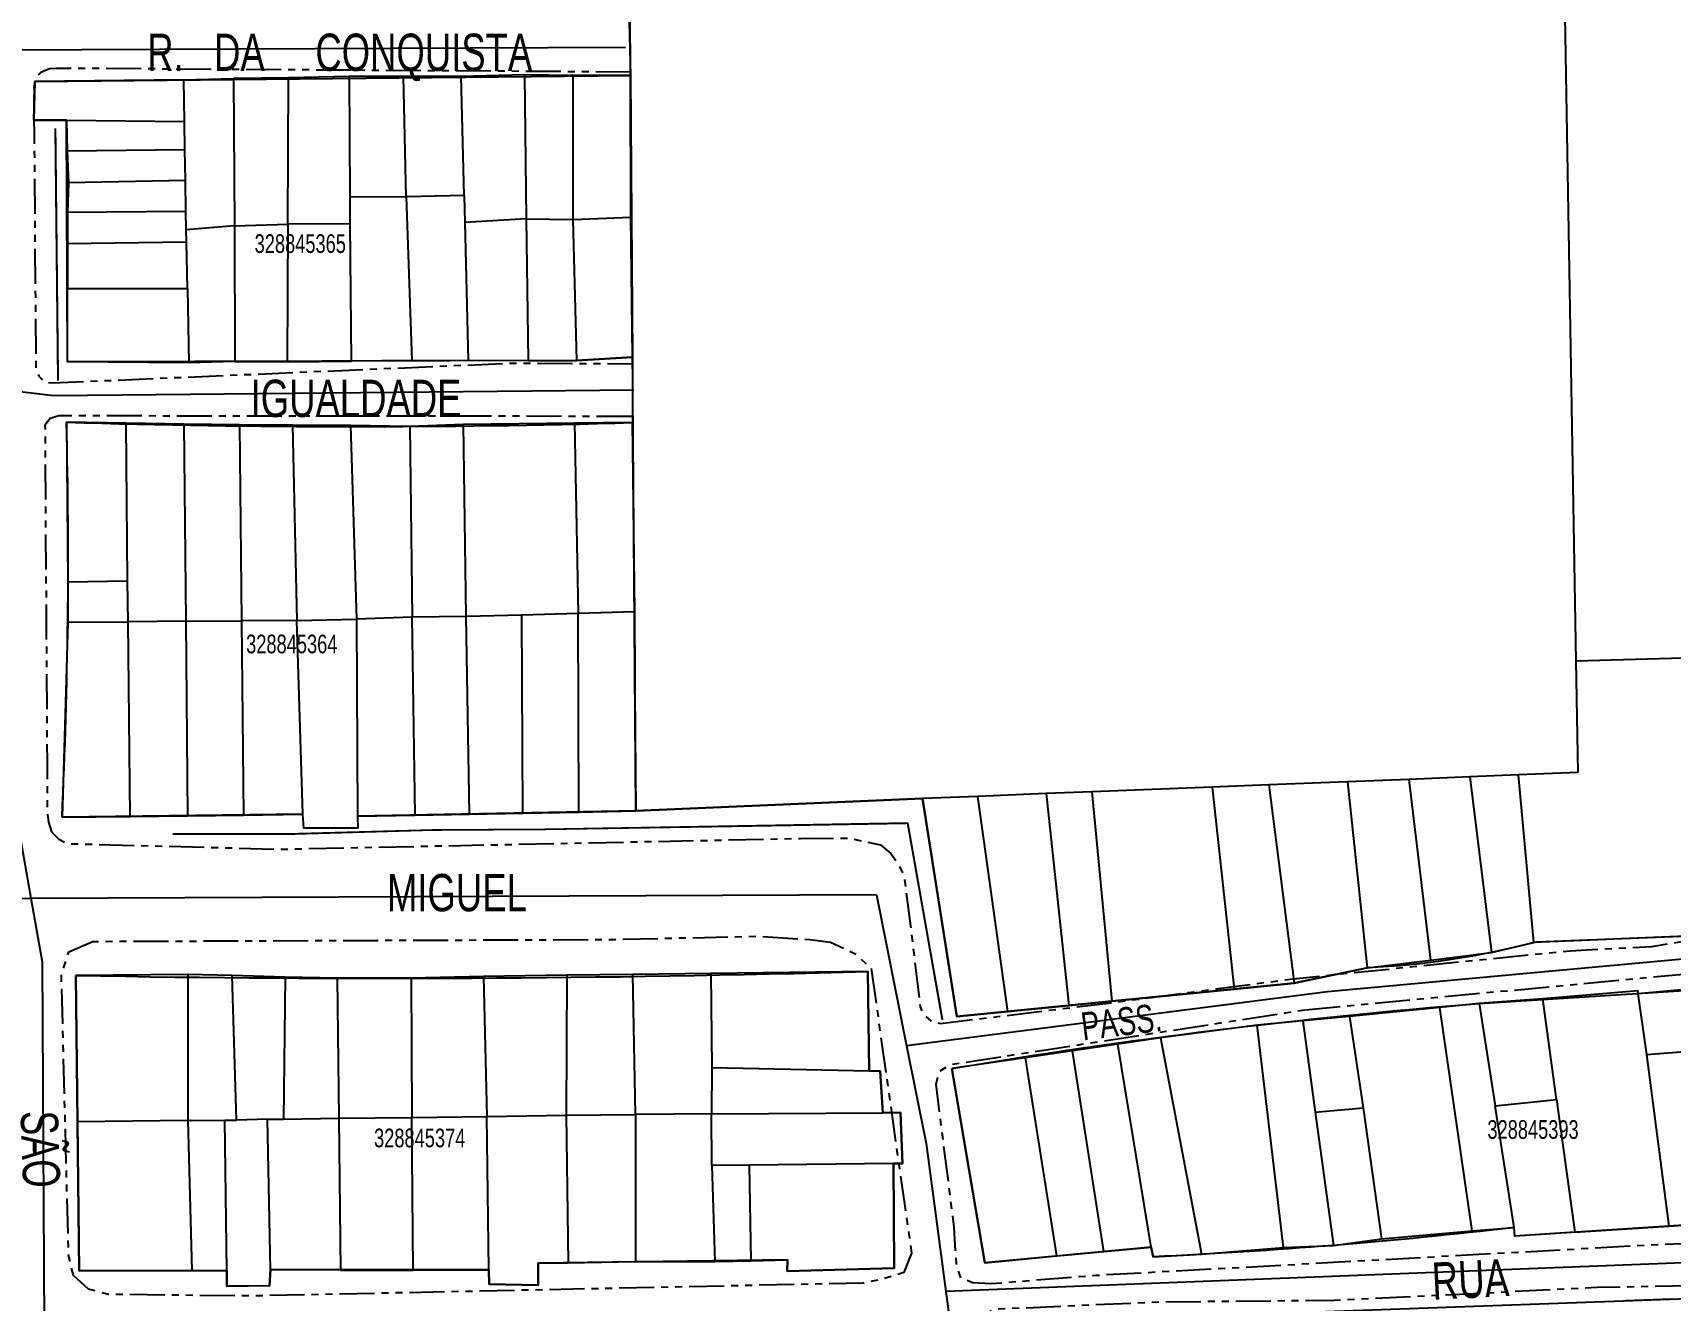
# Model space of a CAD drawing. Extents: x 203614 to 206284, y 4847494 to 4848495.
# Drawn here: x 205025.8 to 205201.4, y 4848140.3 to 4848276.2 of the extents above; entities that cross this region are included whole.
import ezdxf

# ---------------------------------------------------------------- set-up
doc = ezdxf.new("R2010")
doc.units = 0
doc.header["$LTSCALE"] = 1.5
doc.header["$MEASUREMENT"] = 0
doc.linetypes.add('PHANTOMX2', pattern=[5, 2.5, -0.5, 0.5, -0.5, 0.5, -0.5])
for name, color, linetype in [('CD-MALHA-LOTES', 40, 'CONTINUOUS'), ('CD_TXT_QUADRA', 7, 'CONTINUOUS'), ('HD-VALAS-DRENOS', 170, 'CONTINUOUS'), ('RU-QUADRAS', 210, 'CONTINUOUS'), ('SV-EIXO-RUA-N-PAV', 6, 'CONTINUOUS'), ('SV-RUA-NAO-PAV-S-GUIA-C-GUIA', 7, 'PHANTOMX2'), ('SV-TXT-RUA-N-PAV-S-GUIA-C-GUIA', 7, 'CONTINUOUS')]:
    doc.layers.add(name, color=color, linetype=linetype)
doc.styles.add('ARIAL', font='ARIAL.TTF')

msp = doc.modelspace()

# ---------------------------------------------------------------- linework, layer by layer
at = {"layer": 'CD-MALHA-LOTES'}
for p, q in [((205187.64, 4848424.53), (205191.32, 4848208.78)), ((205089.81, 4848277.34), (205089.95, 4848271.58)), ((205059.79, 4848271.5), (205053.27, 4848271.35)), ((205065.61, 4848271.5), (205059.79, 4848271.5)), ((205059.88, 4848258.63), (205059.79, 4848271.5)), ((205065.89, 4848258.58), (205065.61, 4848271.5)), ((205071.77, 4848271.5), (205065.61, 4848271.5)), ((205078.57, 4848271.66), (205071.77, 4848271.5)), ((205072.09, 4848258.74), (205071.77, 4848271.5)), ((205083.79, 4848271.58), (205078.57, 4848271.66)), ((205078.57, 4848271.66), (205078.74, 4848256.23)), ((205083.78, 4848256.17), (205083.79, 4848271.58)), ((205089.95, 4848271.58), (205083.79, 4848271.58)), ((205089.99, 4848256.4), (205089.95, 4848271.58)), ((205026.05, 4848270.97), (205025.97, 4848266.8)), ((205042.04, 4848271.12), (205026.05, 4848270.97)), ((205042.04, 4848271.12), (205047.35, 4848271.28)), ((205042.12, 4848266.65), (205042.04, 4848271.12)), ((205053.27, 4848271.35), (205047.35, 4848271.28)), ((205047.35, 4848271.28), (205047.48, 4848255.48)), ((205053.18, 4848255.67), (205053.27, 4848271.35)), ((205025.97, 4848266.8), (205029.45, 4848266.81)), ((205029.45, 4848266.81), (205029.51, 4848263.49)), ((205029.45, 4848266.81), (205042.12, 4848266.65)), ((205042.15, 4848263.64), (205042.12, 4848266.65)), ((205042.15, 4848263.64), (205029.51, 4848263.49)), ((205029.51, 4848263.49), (205029.66, 4848260.09)), ((205042.21, 4848260.34), (205042.15, 4848263.64)), ((205029.66, 4848260.09), (205029.58, 4848256.93)), ((205042.21, 4848260.34), (205029.66, 4848260.09)), ((205042.27, 4848257.05), (205042.21, 4848260.34)), ((205059.88, 4848258.63), (205065.89, 4848258.58)), ((205059.88, 4848255.7), (205059.88, 4848258.63)), ((205072.09, 4848258.74), (205065.89, 4848258.58)), ((205065.89, 4848258.58), (205066.49, 4848241.04)), ((205072.09, 4848258.74), (205072.16, 4848255.84)), ((205029.58, 4848256.93), (205042.27, 4848257.05)), ((205029.58, 4848256.93), (205029.58, 4848253.54)), ((205042.3, 4848255.04), (205042.27, 4848257.05)), ((205059.88, 4848255.7), (205053.18, 4848255.67)), ((205060.03, 4848240.96), (205059.88, 4848255.7)), ((205078.74, 4848256.23), (205072.16, 4848255.84)), ((205072.16, 4848255.84), (205072.54, 4848241.06)), ((205078.74, 4848256.23), (205083.78, 4848256.17)), ((205078.74, 4848256.23), (205078.95, 4848241.04)), ((205083.78, 4848256.17), (205089.99, 4848256.4)), ((205084.18, 4848241.04), (205083.78, 4848256.17)), ((205090.14, 4848241.4), (205089.99, 4848256.4)), ((205047.48, 4848255.48), (205042.3, 4848255.04)), ((205042.33, 4848253.74), (205042.3, 4848255.04)), ((205047.48, 4848255.48), (205053.18, 4848255.67)), ((205047.48, 4848255.48), (205047.51, 4848240.93)), ((205053.18, 4848255.67), (205053.11, 4848240.89)), ((205042.33, 4848253.74), (205029.58, 4848253.54)), ((205029.58, 4848253.54), (205029.58, 4848248.75)), ((205042.42, 4848248.74), (205042.33, 4848253.74)), ((205029.58, 4848248.75), (205042.42, 4848248.74)), ((205029.58, 4848240.89), (205029.58, 4848248.75)), ((205042.42, 4848248.74), (205042.56, 4848240.79)), ((205042.56, 4848240.79), (205029.58, 4848240.89)), ((205047.51, 4848240.93), (205042.56, 4848240.79)), ((205047.51, 4848240.93), (205053.11, 4848240.89)), ((205053.11, 4848240.89), (205060.03, 4848240.96)), ((205066.49, 4848241.04), (205060.03, 4848240.96)), ((205066.49, 4848241.04), (205072.54, 4848241.06)), ((205072.54, 4848241.06), (205078.95, 4848241.04)), ((205078.95, 4848241.04), (205084.18, 4848241.04)), ((205084.18, 4848241.04), (205090.14, 4848241.4)), ((205090.14, 4848241.4), (205090.17, 4848234.37)), ((205035.86, 4848234.31), (205029.46, 4848234.41)), ((205029.46, 4848234.41), (205029.59, 4848217.29)), ((205036.01, 4848217.4), (205035.86, 4848234.31)), ((205042.05, 4848234.22), (205035.86, 4848234.31)), ((205048.02, 4848234.13), (205042.05, 4848234.22)), ((205042.05, 4848234.22), (205042.24, 4848213.08)), ((205053.69, 4848234.11), (205048.02, 4848234.13)), ((205048.02, 4848234.13), (205048.22, 4848213.12)), ((205059.92, 4848234.06), (205053.69, 4848234.11)), ((205053.69, 4848234.11), (205054.15, 4848213.15)), ((205066.28, 4848233.97), (205059.92, 4848234.06)), ((205059.92, 4848234.06), (205060.55, 4848213.31)), ((205072.03, 4848234.16), (205066.28, 4848233.97)), ((205066.28, 4848233.97), (205066.54, 4848213.5)), ((205083.94, 4848234.3), (205072.03, 4848234.16)), ((205072.33, 4848213.57), (205072.03, 4848234.16)), ((205090.17, 4848234.37), (205083.94, 4848234.3)), ((205083.94, 4848234.3), (205084.34, 4848213.9)), ((205090.39, 4848214.07), (205090.17, 4848234.37)), ((205029.59, 4848217.29), (205036.01, 4848217.4)), ((205029.59, 4848217.29), (205029.59, 4848212.98)), ((205036.07, 4848213.03), (205036.01, 4848217.4)), ((205072.33, 4848213.57), (205066.54, 4848213.5)), ((205078.3, 4848213.74), (205072.33, 4848213.57)), ((205072.69, 4848192.39), (205072.33, 4848213.57)), ((205084.34, 4848213.9), (205078.3, 4848213.74)), ((205078.39, 4848192.51), (205078.3, 4848213.74)), ((205090.39, 4848214.07), (205084.34, 4848213.9)), ((205084.4, 4848192.59), (205084.34, 4848213.9)), ((205090.5, 4848192.73), (205090.39, 4848214.07)), ((205029.59, 4848212.98), (205028.98, 4848192.07)), ((205029.59, 4848212.98), (205036.07, 4848213.03)), ((205042.24, 4848213.08), (205036.07, 4848213.03)), ((205036.28, 4848192.15), (205036.07, 4848213.03)), ((205042.24, 4848213.08), (205048.22, 4848213.12)), ((205042.24, 4848213.08), (205042.43, 4848192.21)), ((205054.15, 4848213.15), (205048.22, 4848213.12)), ((205048.22, 4848213.12), (205048.43, 4848192.28)), ((205054.15, 4848213.15), (205060.55, 4848213.31)), ((205054.8, 4848192.38), (205054.15, 4848213.15)), ((205066.54, 4848213.5), (205060.55, 4848213.31)), ((205060.55, 4848213.31), (205060.68, 4848192.19)), ((205066.84, 4848192.29), (205066.54, 4848213.5)), ((205210.57, 4848209.35), (205191.32, 4848208.78)), ((205191.32, 4848208.78), (205191.52, 4848196.84)), ((205173.43, 4848196.12), (205166.82, 4848195.86)), ((205179.95, 4848196.38), (205173.43, 4848196.12)), ((205175.76, 4848176.75), (205173.43, 4848196.12)), ((205185.18, 4848196.59), (205179.95, 4848196.38)), ((205179.95, 4848196.38), (205182.26, 4848177.56)), ((205191.52, 4848196.84), (205185.18, 4848196.59)), ((205186.81, 4848178.63), (205185.18, 4848196.59)), ((205127.19, 4848194.3), (205121.25, 4848194.06)), ((205134.5, 4848194.59), (205127.19, 4848194.3)), ((205130.42, 4848171.22), (205127.19, 4848194.3)), ((205139.45, 4848194.78), (205134.5, 4848194.59)), ((205134.5, 4848194.59), (205136.95, 4848171.87)), ((205152.31, 4848195.29), (205139.45, 4848194.78)), ((205141.59, 4848172.34), (205139.45, 4848194.78)), ((205158.4, 4848195.53), (205152.31, 4848195.29)), ((205152.31, 4848195.29), (205154.68, 4848173.64)), ((205166.82, 4848195.86), (205158.4, 4848195.53)), ((205158.4, 4848195.53), (205161.11, 4848174.28)), ((205166.82, 4848195.86), (205168.93, 4848175.91)), ((205072.69, 4848192.39), (205078.39, 4848192.51)), ((205078.39, 4848192.51), (205084.4, 4848192.59)), ((205084.4, 4848192.59), (205090.5, 4848192.73)), ((205090.5, 4848192.73), (205121.25, 4848194.06)), ((205121.25, 4848194.06), (205124.95, 4848170.68)), ((205028.98, 4848192.07), (205036.28, 4848192.15)), ((205036.28, 4848192.15), (205042.43, 4848192.21)), ((205042.43, 4848192.21), (205048.43, 4848192.28)), ((205048.43, 4848192.28), (205054.8, 4848192.38)), ((205054.91, 4848190.88), (205054.8, 4848192.38)), ((205060.7, 4848190.89), (205054.91, 4848190.88)), ((205060.68, 4848192.19), (205066.84, 4848192.29)), ((205060.68, 4848192.19), (205060.7, 4848190.89)), ((205066.84, 4848192.29), (205072.69, 4848192.39)), ((205182.26, 4848177.56), (205186.81, 4848178.63)), ((205186.81, 4848178.63), (205187.12, 4848178.7)), ((205187.12, 4848178.7), (205212.35, 4848179.71)), ((205168.93, 4848175.91), (205175.76, 4848176.75)), ((205175.76, 4848176.75), (205182.26, 4848177.56)), ((205042.45, 4848175.18), (205030.46, 4848175.09)), ((205030.46, 4848175.09), (205030.63, 4848159.39)), ((205047.22, 4848175.09), (205042.45, 4848175.18)), ((205042.45, 4848175.18), (205042.48, 4848159.53)), ((205047.67, 4848159.58), (205047.22, 4848175.09)), ((205052.89, 4848174.9), (205047.22, 4848175.09)), ((205074.19, 4848175), (205066.42, 4848174.79)), ((205083.1, 4848175.11), (205074.19, 4848175)), ((205074.19, 4848175), (205074.54, 4848159.97)), ((205083.1, 4848175.11), (205083.05, 4848160.11)), ((205090.19, 4848175.2), (205083.1, 4848175.11)), ((205098.57, 4848175.32), (205090.19, 4848175.2)), ((205090.46, 4848160.17), (205090.19, 4848175.2)), ((205115.39, 4848175.53), (205098.57, 4848175.32)), ((205098.57, 4848175.32), (205098.67, 4848165.22)), ((205115.55, 4848164.85), (205115.39, 4848175.53)), ((205161.11, 4848174.28), (205168.93, 4848175.91)), ((205052.89, 4848174.9), (205052.73, 4848159.69)), ((205058.49, 4848174.8), (205052.89, 4848174.9)), ((205066.42, 4848174.79), (205058.49, 4848174.8)), ((205058.49, 4848174.8), (205058.65, 4848159.8)), ((205066.42, 4848174.79), (205066.5, 4848159.86)), ((205141.59, 4848172.34), (205154.68, 4848173.64)), ((205154.68, 4848173.64), (205161.11, 4848174.28)), ((205198.01, 4848173.45), (205187.76, 4848172.6)), ((205207.85, 4848174.02), (205197.97, 4848173.14)), ((205197.97, 4848173.14), (205198.01, 4848173.45)), ((205130.42, 4848171.22), (205136.95, 4848171.87)), ((205136.95, 4848171.87), (205141.59, 4848172.34)), ((205176.72, 4848171.66), (205167.05, 4848170.71)), ((205180.95, 4848172.09), (205176.72, 4848171.66)), ((205180.19, 4848147.72), (205176.72, 4848171.66)), ((205187.76, 4848172.6), (205180.95, 4848172.09)), ((205180.95, 4848172.09), (205182.68, 4848161.11)), ((205189.25, 4848161.79), (205187.76, 4848172.6)), ((205197.97, 4848173.14), (205198.89, 4848166.62)), ((205124.95, 4848170.68), (205130.42, 4848171.22)), ((205157.15, 4848169.76), (205146.78, 4848168.41)), ((205162.03, 4848170.22), (205157.15, 4848169.76)), ((205159.98, 4848145.91), (205157.15, 4848169.76)), ((205167.05, 4848170.71), (205162.03, 4848170.22)), ((205162.03, 4848170.22), (205163.35, 4848160.44)), ((205167.05, 4848170.71), (205168.51, 4848160.89)), ((205146.78, 4848168.41), (205142.2, 4848167.73)), ((205146.78, 4848168.41), (205151.18, 4848145.2)), ((205132.28, 4848166.27), (205124.41, 4848165.13)), ((205137.34, 4848167.02), (205132.28, 4848166.27)), ((205132.28, 4848166.27), (205135.62, 4848145.02)), ((205142.2, 4848167.73), (205137.34, 4848167.02)), ((205140.71, 4848145.5), (205137.34, 4848167.02)), ((205145.77, 4848145.95), (205142.2, 4848167.73)), ((205198.89, 4848166.62), (205204.89, 4848167.1)), ((205198.89, 4848166.62), (205201.3, 4848148.22)), ((205098.67, 4848165.22), (205098.64, 4848160.27)), ((205098.67, 4848165.22), (205115.55, 4848164.85)), ((205116.71, 4848164.83), (205115.55, 4848164.85)), ((205116.99, 4848160.38), (205116.71, 4848164.83)), ((205124.41, 4848165.13), (205127.94, 4848144.29)), ((205163.35, 4848160.44), (205168.51, 4848160.89)), ((205168.51, 4848160.89), (205170.48, 4848146.86)), ((205182.68, 4848161.11), (205189.25, 4848161.79)), ((205184.69, 4848148.06), (205182.68, 4848161.11)), ((205189.25, 4848161.79), (205191.2, 4848147.56)), ((205042.48, 4848159.53), (205030.63, 4848159.39)), ((205030.63, 4848159.39), (205030.8, 4848143.42)), ((205042.48, 4848159.53), (205046.42, 4848159.58)), ((205042.48, 4848159.53), (205042.88, 4848143.44)), ((205046.66, 4848143.45), (205046.42, 4848159.58)), ((205046.42, 4848159.58), (205047.67, 4848159.58)), ((205051.02, 4848159.67), (205047.67, 4848159.58)), ((205051.02, 4848159.67), (205052.73, 4848159.69)), ((205051.32, 4848143.54), (205051.02, 4848159.67)), ((205052.73, 4848159.69), (205058.65, 4848159.8)), ((205058.65, 4848159.8), (205066.5, 4848159.86)), ((205058.65, 4848159.8), (205058.84, 4848143.48)), ((205066.5, 4848159.86), (205074.54, 4848159.97)), ((205066.63, 4848143.48), (205066.5, 4848159.86)), ((205074.54, 4848159.97), (205083.05, 4848160.11)), ((205074.76, 4848143.54), (205074.54, 4848159.97)), ((205083.05, 4848160.11), (205090.46, 4848160.17)), ((205083.05, 4848160.11), (205083.27, 4848144.28)), ((205098.64, 4848160.27), (205090.46, 4848160.17)), ((205090.46, 4848160.17), (205090.47, 4848144.43)), ((205098.64, 4848160.27), (205116.99, 4848160.38)), ((205098.66, 4848154.73), (205098.64, 4848160.27)), ((205118.9, 4848160.39), (205116.99, 4848160.38)), ((205119.1, 4848154.92), (205118.9, 4848160.39)), ((205163.35, 4848160.44), (205165.34, 4848146.15)), ((205102.65, 4848154.76), (205098.66, 4848154.73)), ((205098.66, 4848154.73), (205098.97, 4848144.41)), ((205118.16, 4848154.92), (205102.65, 4848154.76)), ((205102.65, 4848154.76), (205102.83, 4848144.49)), ((205118.2, 4848143.71), (205118.16, 4848154.92)), ((205118.16, 4848154.92), (205119.1, 4848154.92)), ((205201.3, 4848148.22), (205211.11, 4848148.86)), ((205165.34, 4848146.15), (205170.48, 4848146.86)), ((205170.48, 4848146.86), (205180.19, 4848147.72)), ((205180.19, 4848147.72), (205184.69, 4848148.06)), ((205184.78, 4848147.14), (205184.69, 4848148.06)), ((205191.2, 4848147.56), (205184.78, 4848147.14)), ((205191.2, 4848147.56), (205201.3, 4848148.22)), ((205135.62, 4848145.02), (205136.87, 4848145.14)), ((205136.87, 4848145.14), (205140.71, 4848145.5)), ((205140.71, 4848145.5), (205145.77, 4848145.95)), ((205145.77, 4848145.95), (205145.98, 4848144.93)), ((205145.98, 4848144.93), (205151.18, 4848145.2)), ((205151.18, 4848145.2), (205159.98, 4848145.91)), ((205159.98, 4848145.91), (205165.34, 4848146.15)), ((205030.8, 4848143.42), (205042.88, 4848143.44)), ((205042.88, 4848143.44), (205046.66, 4848143.45)), ((205046.66, 4848143.45), (205046.66, 4848141.79)), ((205051.24, 4848141.86), (205051.32, 4848143.54)), ((205058.84, 4848143.48), (205051.32, 4848143.54)), ((205058.84, 4848143.48), (205066.63, 4848143.48)), ((205066.63, 4848143.48), (205074.76, 4848143.54)), ((205074.76, 4848143.54), (205074.78, 4848141.98)), ((205080.03, 4848144.23), (205083.27, 4848144.28)), ((205080.03, 4848141.9), (205080.03, 4848144.23)), ((205083.27, 4848144.28), (205090.47, 4848144.43)), ((205090.47, 4848144.43), (205098.97, 4848144.41)), ((205098.97, 4848144.41), (205102.83, 4848144.49)), ((205102.83, 4848144.49), (205106.79, 4848144.61)), ((205106.79, 4848144.61), (205106.74, 4848143.38)), ((205106.74, 4848143.38), (205118.2, 4848143.71)), ((205127.94, 4848144.29), (205135.62, 4848145.02)), ((205046.66, 4848141.79), (205051.24, 4848141.86)), ((205074.78, 4848141.98), (205080.03, 4848141.9)), ((205201.58, 4848140.39), (205196.69, 4848140.22))]:
    msp.add_line(p, q, dxfattribs=at)
for p in [(205059.79, 4848271.5), (205059.79, 4848271.5), (205059.88, 4848258.63), (205065.89, 4848258.58), (205065.89, 4848258.58), (205036.07, 4848213.03), (205066.54, 4848213.5), (205066.54, 4848213.5), (205127.19, 4848194.3), (205127.19, 4848194.3), (205036.28, 4848192.15), (205036.28, 4848192.15), (205182.26, 4848177.56), (205182.26, 4848177.56), (205168.93, 4848175.91), (205168.93, 4848175.91), (205130.42, 4848171.22), (205162.03, 4848170.22), (205167.05, 4848170.71), (205168.51, 4848160.89), (205042.48, 4848159.53), (205042.75, 4848159.54), (205042.75, 4848159.54), (205058.65, 4848159.8), (205058.65, 4848159.8), (205135.62, 4848145.02), (205051.24, 4848141.86), (205051.24, 4848141.86)]:
    msp.add_point(p, dxfattribs=at)
at = {"layer": 'HD-VALAS-DRENOS', "const_width": 0.18, "flags": 128}
for points in [[(205028.566916, 4848238.904459), (205028.282718, 4848265.91545)], [(205119.676706, 4848191.409647), (205101.419774, 4848191.093739), (205080.761702, 4848190.7626), (205068.655956, 4848190.685807), (205053.051583, 4848190.236654), (205040.844922, 4848190.259269)], [(205123.411394, 4848170.32334), (205119.676706, 4848191.409647)]]:
    msp.add_lwpolyline(points, dxfattribs=at)
at = {"layer": 'HD-VALAS-DRENOS', "flags": 128}
for points in [[(205028.566916, 4848238.904459), (205028.282718, 4848265.91545)], [(205119.676706, 4848191.409647), (205101.419774, 4848191.093739), (205080.761702, 4848190.7626), (205068.655956, 4848190.685807), (205053.051583, 4848190.236654), (205040.844922, 4848190.259269)], [(205123.411394, 4848170.32334), (205119.676706, 4848191.409647)]]:
    msp.add_lwpolyline(points, dxfattribs=at)
at = {"layer": 'RU-QUADRAS', "color": 6, "linetype": 'Continuous'}
msp.add_lwpolyline([(205220.21, 4848180.02), (205186.81, 4848178.63, -0.0541008386), (205168.98, 4848175.92), (205161.09, 4848174.28), (205124.95, 4848170.68), (205121.25, 4848194.06), (205090.5, 4848192.73), (205088.85, 4848422.27)], format="xyb", dxfattribs=at)
msp.add_lwpolyline([(205089.95, 4848271.58), (205090.14, 4848241.4), (205084.18, 4848241.04), (205029.58, 4848240.89), (205029.45, 4848266.81), (205025.97, 4848266.8), (205026.05, 4848270.97)], close=True, dxfattribs=at)
for points in [[(205028.98, 4848192.07, 0.0176171027), (205029.46, 4848234.41, 0.0143466348), (205090.17, 4848234.37), (205090.5, 4848192.73), (205060.68, 4848192.19), (205060.7, 4848190.89), (205054.91, 4848190.88), (205054.8, 4848192.38)], [(205030.46, 4848175.09, 0.0117268135), (205115.39, 4848175.53), (205115.55, 4848164.85), (205116.71, 4848164.83), (205116.99, 4848160.38), (205118.9, 4848160.39), (205119.1, 4848154.92), (205118.16, 4848154.92), (205118.2, 4848143.71), (205106.74, 4848143.38), (205106.79, 4848144.61), (205080.03, 4848144.23), (205080.03, 4848141.9), (205074.78, 4848141.98), (205074.76, 4848143.54), (205051.32, 4848143.54), (205051.24, 4848141.83), (205046.66, 4848141.79), (205046.66, 4848143.45), (205030.8, 4848143.42)], [(205124.41, 4848165.13, -0.0214520249), (205180.95, 4848172.09), (205245.84, 4848176.21), (205248.1, 4848150.9), (205239.21, 4848150.15), (205239.3, 4848148.99), (205233.22, 4848148.68), (205233.14, 4848150.3), (205184.78, 4848147.14), (205184.69, 4848148.06, -0.0177298471), (205145.98, 4848144.93), (205145.77, 4848145.95), (205127.94, 4848144.29)], [(205128.25, 4848136.56), (205157.45, 4848137.36), (205157.45, 4848138.8), (205236.33, 4848141.65), (205236.26, 4848142.73), (205248.17, 4848142.65), (205248.16, 4848137.45), (205247.32, 4848137.4), (205248.28, 4848097.6), (205212.59, 4848097.15), (205136.18, 4848094.02, 0.028609806)]]:
    msp.add_lwpolyline(points, format="xyb", close=True, dxfattribs=at)
at = {"layer": 'SV-EIXO-RUA-N-PAV', "flags": 128}
for points in [[(205028.110942, 4847960.266197), (205028.160556, 4847970.01914), (205028.046455, 4847980.09811), (205027.856195, 4848011.77628), (205027.604211, 4848053.731757), (205027.341935, 4848097.400672), (205027.100655, 4848137.573817), (205026.866692, 4848176.528656), (205025.670889, 4848183.344732), (205023.917284, 4848193.34028), (205023.282029, 4848237.863959), (205022.762144, 4848274.301518), (205022.147639, 4848317.362869), (205022.887982, 4848321.157123), (205024.507166, 4848329.455441), (205023.382401, 4848374.044839), (205022.107493, 4848424.58643)], [(205089.394133, 4848274.596459), (205022.762144, 4848274.301518)], [(204940.449049, 4848237.286453), (205018.31341, 4848238.466216), (205023.282029, 4848237.863959), (205028.046455, 4848237.286453), (205090.278955, 4848237.876335)], [(205116.317399, 4848183.734426), (205025.670889, 4848183.344732), (204997.211251, 4848183.222383), (204892.109379, 4848181.176604), (204864.61923, 4848183.094522), (204842.627111, 4848181.81591), (204832.931777, 4848183.221031), (204824.982271, 4848184.373133), (204809.638932, 4848184.373133), (204795.318482, 4848183.094522), (204771.152723, 4848181.048743), (204745.836214, 4848180.793021), (204708.245033, 4848179.258687), (204681.905635, 4848178.235798), (204658.634904, 4848177.468631), (204636.979423, 4848176.422692)], [(205116.317399, 4848183.734426), (205119.553503, 4848167.553904), (205121.647166, 4848157.085591), (205123.740455, 4848141.222385), (205123.989717, 4848139.333443), (205129.523234, 4848097.399761), (205130.28206, 4848091.649282), (205132.3067, 4848076.30631), (205134.738558, 4848063.855196), (205136.280827, 4848055.958775), (205140.63446, 4848033.668174), (205142.263608, 4848019.535388), (205143.048335, 4848012.858913), (205145.464562, 4847992.029369), (205147.130114, 4847983.201942), (205144.93514, 4847971.428901)], [(205388.218794, 4848183.318038), (205354.241529, 4848182.651817), (205322.173466, 4848181.061665), (205313.935166, 4848180.653154), (205273.295692, 4848180.986265), (205246.683076, 4848179.377743), (205204.341832, 4848176.98894), (205164.70169, 4848173.324725), (205119.553503, 4848167.553904)], [(205620.350104, 4848114.894896), (205578.468077, 4848152.535705), (205564.659072, 4848157.650151), (205553.918734, 4848158.161596), (205550.958028, 4848157.685799), (205511.980274, 4848152.02426), (205481.293596, 4848151.512815), (205475.301239, 4848151.547057), (205418.505582, 4848151.924977), (205391.790786, 4848152.02426), (205328.824372, 4848149.390684), (205257.280847, 4848146.398369), (205249.723966, 4848146.105467), (205123.740455, 4848141.222385)]]:
    msp.add_lwpolyline(points, dxfattribs=at)
at = {"layer": 'SV-RUA-NAO-PAV-S-GUIA-C-GUIA', "flags": 128}
for points in [[(205089.963004, 4848271.960793), (205028.353364, 4848272.363886), (205027.636093, 4848272.30981), (205026.693336, 4848271.905771), (205026.154618, 4848271.367053), (205025.952599, 4848270.356956), (205026.167813, 4848240.215695), (205026.49482, 4848239.343677), (205027.094332, 4848238.744165), (205027.96635, 4848238.635163), (205077.426671, 4848240.765136), (205090.022235, 4848240.692818)], [(205090.032934, 4848235.042356), (205028.620363, 4848235.09259), (205027.693844, 4848234.820084), (205027.148833, 4848234.11157), (205027.370042, 4848198.077534), (205027.366837, 4848192.881476), (205027.530341, 4848191.518948), (205027.857347, 4848190.483426), (205028.620363, 4848189.720411), (205029.601383, 4848189.229901), (205052.315104, 4848188.631224), (205090.378404, 4848189.42294), (205108.184688, 4848189.786013), (205113.337134, 4848189.818697), (205116.748668, 4848189.093648), (205117.83869, 4848188.167129), (205118.547205, 4848187.24061), (205119.255719, 4848185.823581), (205119.972205, 4848180.406309), (205120.999755, 4848171.735043), (205121.381263, 4848170.863025), (205122.253281, 4848170.15451), (205123.179799, 4848169.936506), (205141.817324, 4848172.211266), (205161.018344, 4848174.74569), (205190.703541, 4848177.75218), (205199.447933, 4848178.189202), (205203.993368, 4848178.960548), (205219.833521, 4848179.456414), (205259.924355, 4848181.913654)], [(205115.745447, 4848175.844981), (205120.068818, 4848145.313576), (205119.267084, 4848143.229069), (205117.182577, 4848142.587682), (205114.901387, 4848142.106018), (205049.310769, 4848140.722307), (205033.969039, 4848140.892291), (205031.797972, 4848141.465255), (205030.194505, 4848142.908376), (205029.68016, 4848145.117098), (205028.911732, 4848175.218231), (205029.713465, 4848177.623431), (205032.279012, 4848178.745858), (205087.717731, 4848178.95111), (205103.773185, 4848179.303077), (205109.179219, 4848178.93718)], [(205109.179219, 4848178.93718), (205111.382866, 4848178.651017), (205113.975644, 4848177.463084), (205115.745447, 4848175.844981)], [(205162.322496, 4848171.420576), (205203.260719, 4848175.281973), (205243.669253, 4848177.406632), (205245.016048, 4848177.16176), (205246.117972, 4848176.059836), (205248.174407, 4848150.391903)], [(205248.174407, 4848150.391903), (205248.196689, 4848149.894959), (205247.854819, 4848148.869347), (205246.240408, 4848148.144436), (205198.76085, 4848146.13964), (205139.857598, 4848142.914636), (205128.579445, 4848142.022638), (205126.62047, 4848142.145074), (205125.39611, 4848142.634818), (205124.906366, 4848143.859177), (205124.654869, 4848148.070685), (205122.702519, 4848163.448932), (205123.069827, 4848164.795727), (205124.17175, 4848165.530343), (205162.322496, 4848171.420576)], [(205248.537723, 4848141.124521), (205248.717696, 4848097.590626), (205248.570773, 4848096.415241), (205247.762695, 4848095.90101), (205212.600435, 4848096.253763), (205161.439587, 4848094.378489), (205136.101095, 4848093.476778), (205134.411478, 4848093.991009), (205133.383016, 4848095.386779), (205132.646446, 4848097.59745), (205126.734743, 4848133.5868), (205126.514359, 4848135.496801), (205126.58782, 4848137.186417), (205127.322436, 4848138.361803), (205128.865129, 4848139.316803), (205146.785593, 4848140.107233), (205165.444016, 4848140.275617), (205193.596976, 4848141.654774), (205212.203641, 4848142.022924), (205213.908785, 4848141.533504)]]:
    msp.add_lwpolyline(points, dxfattribs=at)

# ---------------------------------------------------------------- texts
at = {"layer": 'CD_TXT_QUADRA', "style": 'ARIAL', "width": 0.7}
for s, p in [('328845365', (205049.63, 4848252.57)), ('328845364', (205048.72, 4848209.64)), ('328845393', (205181.83, 4848157.58)), ('328845374', (205062.44, 4848156.67))]:
    msp.add_text(s, height=2, dxfattribs=at).set_placement(p)
at = {"layer": 'SV-TXT-RUA-N-PAV-S-GUIA-C-GUIA', "style": 'ARIAL', "width": 0.7}
for s, p in [('R.   DA     CONQUISTA', (205038.111443, 4848272.085822)), ('IGUALDADE', (205049.206571, 4848234.977834)), ('MIGUEL', (205063.822254, 4848181.972172))]:
    msp.add_text(s, height=4, dxfattribs=at).set_placement(p)
for s, height, rotation, p in [('PASS.', 3, 7, (205138.470769, 4848168.115546)), ('SÃO', 4, 272, (205024.52517, 4848160.518679)), ('RUA', 4, 3, (205175.987653, 4848140.298242))]:
    msp.add_text(s, height=height, rotation=rotation, dxfattribs=at).set_placement(p)

doc.saveas('drawing.dxf')
